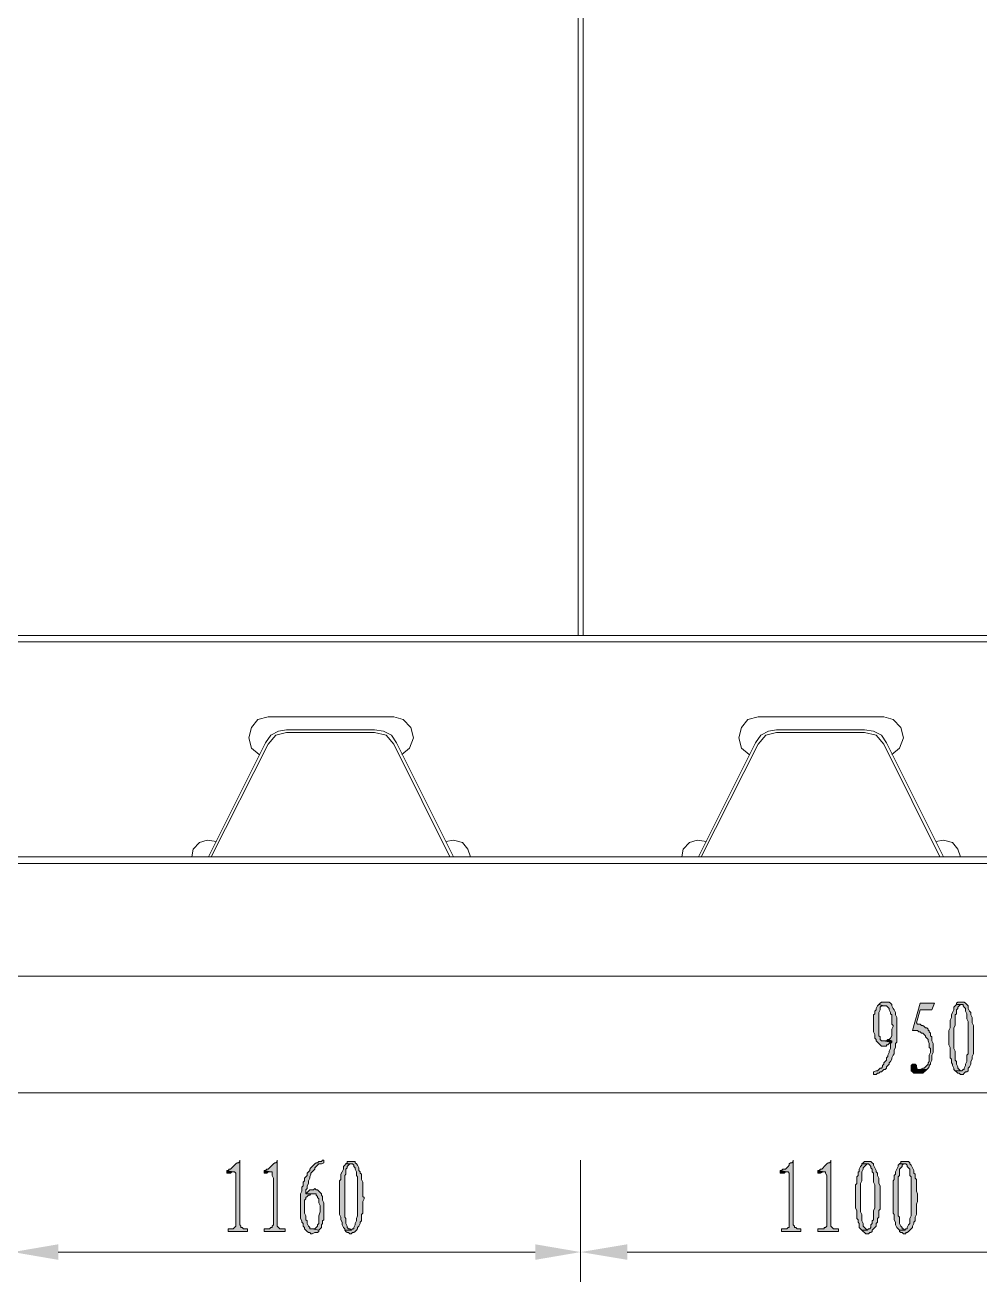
# Model space of a CAD drawing. Header units: millimetres. Extents: x 24 to 410, y 10 to 282.
# Drawn here: x 289.88 to 321.06, y 172.13 to 213.19 of the extents above; entities that cross this region are included whole.
import ezdxf

# ---------------------------------------------------------------- set-up
doc = ezdxf.new("R2010")
doc.units = ezdxf.units.MM

msp = doc.modelspace()

# ---------------------------------------------------------------- hatches: boundary and pattern name
h = msp.add_hatch(color=256)
h.dxf.hatch_style = 2
h.paths.add_polyline_path([(317.965667, 181.271333), (317.838667, 181.271333), (317.796333, 181.229), (317.754, 181.186667), (317.923333, 181.144333), (318.008, 181.144333), (318.050333, 181.102), (318.092667, 181.059667), (318.092667, 181.017333), (318.135, 180.932667), (318.135, 180.890333), (318.177333, 180.848), (318.177333, 180.551667), (318.219667, 180.509333), (318.219667, 180.467), (318.177333, 180.382333), (318.177333, 180.213), (318.177333, 180.170667), (318.135, 180.086), (318.092667, 180.043667), (318.050333, 180.043667), (318.177333, 180.001333), (318.177333, 179.959), (318.135, 179.916667), (318.135, 179.747333), (318.092667, 179.662667), (318.092667, 179.620333), (318.050333, 179.535667), (318.050333, 179.493333), (318.008, 179.451), (318.008, 179.366333), (317.965667, 179.324), (317.923333, 179.281667), (317.923333, 179.239333), (317.881, 179.197), (317.881, 179.154667), (317.838667, 179.112333), (317.796333, 179.112333), (317.754, 179.07), (317.711667, 179.027667), (317.669333, 179.027667), (317.584667, 178.985333), (317.584667, 178.900667), (317.669333, 178.900667), (317.711667, 178.943), (317.754, 178.943), (317.796333, 178.985333), (317.838667, 178.985333), (317.881, 179.027667), (317.923333, 179.07), (317.965667, 179.07), (318.008, 179.112333), (318.008, 179.154667), (318.050333, 179.197), (318.092667, 179.239333), (318.092667, 179.281667), (318.135, 179.324), (318.177333, 179.408667), (318.177333, 179.451), (318.219667, 179.535667), (318.262, 179.578), (318.262, 179.705), (318.304333, 179.789667), (318.304333, 179.916667), (318.346667, 179.959), (318.346667, 180.763333), (318.304333, 180.848), (318.304333, 180.932667), (318.262, 181.017333), (318.219667, 181.059667), (318.177333, 181.144333), (318.177333, 181.186667), (318.135, 181.229), (318.092667, 181.271333)])
h = msp.add_hatch(color=256)
h.dxf.hatch_style = 2
h.paths.add_polyline_path([(317.754, 181.186667), (317.711667, 181.144333), (317.669333, 181.059667), (317.669333, 181.017333), (317.627, 180.975), (317.627, 180.890333), (317.584667, 180.848), (317.584667, 180.297667), (317.627, 180.213), (317.627, 180.086), (317.669333, 180.043667), (317.669333, 180.001333), (317.711667, 179.959), (317.754, 179.916667), (317.796333, 179.874333), (317.838667, 179.832), (317.881, 179.832), (317.965667, 179.832), (318.008, 179.832), (318.008, 179.874333), (318.050333, 179.874333), (318.092667, 179.916667), (318.135, 179.959), (317.923333, 180.001333), (317.838667, 180.001333), (317.796333, 180.043667), (317.796333, 180.128333), (317.754, 180.170667), (317.754, 180.932667), (317.796333, 181.017333), (317.796333, 181.102), (317.838667, 181.144333), (317.923333, 181.144333)])
h = msp.add_hatch(color=256)
h.dxf.hatch_style = 2
h.paths.add_polyline_path([(319.574333, 181.229), (319.108667, 181.229), (318.854667, 180.34), (319.024, 180.34), (319.066333, 180.297667), (319.108667, 180.297667), (319.151, 180.255333), (319.193333, 180.255333), (319.235667, 180.213), (319.278, 180.170667), (319.278, 180.128333), (319.320333, 180.086), (319.362667, 180.043667), (319.362667, 180.001333), (319.405, 179.916667), (319.405, 179.789667), (319.447333, 179.747333), (319.447333, 179.620333), (319.405, 179.535667), (319.405, 179.408667), (319.405, 179.324), (319.362667, 179.281667), (319.362667, 179.239333), (319.320333, 179.197), (319.278, 179.154667), (319.235667, 179.112333), (319.193333, 179.112333), (319.108667, 179.07), (319.024, 179.07), (319.320333, 179.07), (319.362667, 179.112333), (319.405, 179.154667), (319.405, 179.197), (319.447333, 179.239333), (319.447333, 179.281667), (319.489667, 179.366333), (319.489667, 179.535667), (319.532, 179.620333), (319.532, 179.916667), (319.489667, 180.001333), (319.489667, 180.128333), (319.447333, 180.170667), (319.447333, 180.255333), (319.405, 180.297667), (319.405, 180.34), (319.362667, 180.34), (319.362667, 180.382333), (319.320333, 180.424667), (319.278, 180.424667), (319.235667, 180.467), (319.193333, 180.509333), (319.151, 180.509333), (319.108667, 180.551667), (319.024, 180.551667), (318.981667, 180.594), (319.108667, 181.017333), (319.489667, 181.017333)])
h = msp.add_hatch(color=256)
h.dxf.hatch_style = 2
h.paths.add_polyline_path([(320.294, 181.186667), (320.251667, 181.144333), (320.209333, 181.102), (320.209333, 181.017333), (320.167, 180.932667), (320.124667, 180.848), (320.124667, 180.763333), (320.082333, 180.678667), (320.082333, 180.424667), (320.04, 180.34), (320.04, 179.874333), (320.082333, 179.789667), (320.082333, 179.535667), (320.082333, 179.451), (320.124667, 179.408667), (320.124667, 179.281667), (320.167, 179.239333), (320.167, 179.197), (320.209333, 179.112333), (320.209333, 179.07), (320.251667, 179.027667), (320.421, 179.027667), (320.378667, 179.07), (320.336333, 179.112333), (320.336333, 179.154667), (320.294, 179.239333), (320.294, 179.324), (320.251667, 179.366333), (320.251667, 179.662667), (320.209333, 179.747333), (320.209333, 180.424667), (320.251667, 180.509333), (320.251667, 180.848), (320.294, 180.890333), (320.294, 181.017333), (320.336333, 181.059667), (320.336333, 181.102), (320.378667, 181.144333), (320.421, 181.186667), (320.463333, 181.186667)])
h = msp.add_hatch(color=256)
h.dxf.hatch_style = 2
h.paths.add_polyline_path([(320.463333, 181.271333), (320.336333, 181.271333), (320.294, 181.229), (320.294, 181.186667), (320.463333, 181.186667), (320.505667, 181.186667), (320.505667, 181.144333), (320.548, 181.102), (320.590333, 181.059667), (320.590333, 180.975), (320.632667, 180.890333), (320.632667, 180.721), (320.675, 180.636333), (320.675, 180.086), (320.675, 179.578), (320.632667, 179.535667), (320.632667, 179.324), (320.590333, 179.239333), (320.590333, 179.197), (320.548, 179.112333), (320.548, 179.07), (320.505667, 179.07), (320.463333, 179.027667), (320.251667, 179.027667), (320.294, 178.985333), (320.336333, 178.943), (320.378667, 178.943), (320.421, 178.900667), (320.505667, 178.900667), (320.548, 178.943), (320.590333, 178.985333), (320.632667, 178.985333), (320.675, 179.027667), (320.675, 179.112333), (320.717333, 179.154667), (320.759667, 179.239333), (320.759667, 179.324), (320.802, 179.408667), (320.802, 179.493333), (320.844333, 179.578), (320.844333, 180.509333), (320.802, 180.594), (320.802, 180.763333), (320.759667, 180.848), (320.759667, 180.932667), (320.717333, 180.975), (320.675, 181.059667), (320.675, 181.144333), (320.632667, 181.186667), (320.590333, 181.229), (320.548, 181.271333)])
h = msp.add_hatch(color=256)
h.dxf.hatch_style = 2
h.paths.add_polyline_path([(318.050333, 180.043667), (318.008, 180.001333), (317.923333, 180.001333), (318.135, 179.959), (318.177333, 180.001333)])
h = msp.add_hatch(color=256)
h.dxf.hatch_style = 2
h.paths.add_polyline_path([(318.897, 179.239333), (318.854667, 179.239333), (318.812333, 179.197), (318.812333, 179.027667), (318.854667, 178.985333), (318.897, 178.943), (319.193333, 178.943), (319.235667, 178.985333), (319.278, 179.027667), (319.320333, 179.07), (319.024, 179.07), (318.981667, 179.154667), (318.981667, 179.197), (318.939333, 179.239333)])
h = msp.add_hatch(color=256)
h.dxf.hatch_style = 2
h.paths.add_polyline_path([(296.883667, 176.106667), (296.883667, 176.064333), (296.841333, 176.022), (296.799, 176.022), (296.756667, 175.979667), (296.714333, 175.937333), (296.672, 175.895), (296.629667, 175.852667), (296.587333, 175.810333), (296.545, 175.810333), (296.502667, 175.768), (296.460333, 175.768), (296.672, 175.725667), (296.714333, 175.725667), (296.756667, 175.683333), (296.756667, 173.947667), (296.714333, 173.905333), (296.672, 173.863), (296.502667, 173.863), (296.502667, 173.778333), (297.137667, 173.778333), (297.137667, 173.863), (297.010667, 173.863), (296.968333, 173.905333), (296.926, 173.905333), (296.926, 173.947667), (296.883667, 173.99)])
h = msp.add_hatch(color=256)
h.dxf.hatch_style = 2
h.paths.add_polyline_path([(296.460333, 175.768), (296.460333, 175.683333), (296.545, 175.683333), (296.587333, 175.683333), (296.629667, 175.725667), (296.672, 175.725667)])
h = msp.add_hatch(color=256)
h.dxf.hatch_style = 2
h.paths.add_polyline_path([(298.111333, 176.106667), (298.111333, 176.064333), (298.069, 176.022), (298.026667, 176.022), (297.984333, 175.979667), (297.942, 175.937333), (297.899667, 175.895), (297.857333, 175.852667), (297.815, 175.810333), (297.772667, 175.810333), (297.730333, 175.768), (297.688, 175.768), (297.899667, 175.725667), (297.942, 175.725667), (297.942, 175.683333), (297.942, 175.598667), (297.984333, 175.514), (297.984333, 173.99), (297.942, 173.947667), (297.942, 173.905333), (297.899667, 173.905333), (297.857333, 173.863), (297.688, 173.863), (297.688, 173.778333), (298.365333, 173.778333), (298.365333, 173.863), (298.196, 173.863), (298.153667, 173.905333), (298.111333, 173.947667)])
h = msp.add_hatch(color=256)
h.dxf.hatch_style = 2
h.paths.add_polyline_path([(297.688, 175.768), (297.688, 175.683333), (297.730333, 175.683333), (297.772667, 175.683333), (297.815, 175.725667), (297.899667, 175.725667)])
h = msp.add_hatch(color=256)
h.dxf.hatch_style = 2
h.paths.add_polyline_path([(299.635333, 176.106667), (299.593, 176.106667), (299.550667, 176.064333), (299.466, 176.064333), (299.423667, 176.022), (299.381333, 176.022), (299.339, 175.979667), (299.296667, 175.937333), (299.254333, 175.895), (299.212, 175.852667), (299.169667, 175.810333), (299.169667, 175.768), (299.127333, 175.725667), (299.085, 175.683333), (299.085, 175.598667), (299.042667, 175.556333), (299.000333, 175.514), (299.000333, 175.429333), (298.958, 175.387), (298.958, 175.26), (298.915667, 175.217667), (298.915667, 175.090667), (298.873333, 175.006), (298.873333, 174.963667), (298.873333, 174.201667), (298.915667, 174.117), (298.915667, 174.074667), (298.958, 174.032333), (298.958, 173.947667), (299.000333, 173.905333), (299.000333, 173.863), (299.042667, 173.820667), (299.085, 173.778333), (299.127333, 173.736), (299.169667, 173.736), (299.212, 173.693667), (299.254333, 173.693667), (299.339, 173.736), (299.423667, 173.736), (299.466, 173.778333), (299.466, 173.820667), (299.254333, 173.863), (299.169667, 173.863), (299.169667, 173.905333), (299.127333, 173.947667), (299.085, 174.032333), (299.085, 174.117), (299.042667, 174.159333), (299.042667, 174.286333), (299.000333, 174.371), (299.000333, 174.794333), (299.042667, 174.836667), (299.042667, 174.879), (299.085, 174.921333), (299.127333, 174.963667), (299.169667, 174.963667), (299.212, 175.006), (299.339, 175.006), (299.042667, 175.006), (299.042667, 175.133), (299.085, 175.175333), (299.085, 175.26), (299.127333, 175.344667), (299.127333, 175.429333), (299.169667, 175.514), (299.169667, 175.556333), (299.212, 175.641), (299.212, 175.683333), (299.254333, 175.725667), (299.296667, 175.768), (299.339, 175.810333), (299.339, 175.852667), (299.381333, 175.895), (299.423667, 175.937333), (299.466, 175.979667), (299.550667, 175.979667), (299.635333, 176.022)])
h = msp.add_hatch(color=256)
h.dxf.hatch_style = 2
h.paths.add_polyline_path([(300.355, 175.979667), (300.312667, 175.937333), (300.270333, 175.895), (300.270333, 175.810333), (300.228, 175.725667), (300.185667, 175.641), (300.185667, 175.471667), (300.143333, 175.429333), (300.143333, 174.328667), (300.185667, 174.244), (300.185667, 174.159333), (300.228, 174.074667), (300.228, 173.99), (300.270333, 173.905333), (300.312667, 173.863), (300.312667, 173.820667), (300.524333, 173.820667), (300.482, 173.863), (300.439667, 173.863), (300.397333, 173.905333), (300.397333, 173.947667), (300.355, 174.032333), (300.355, 174.201667), (300.312667, 174.244), (300.312667, 175.598667), (300.355, 175.641), (300.355, 175.810333), (300.397333, 175.852667), (300.397333, 175.895), (300.439667, 175.937333), (300.482, 175.979667), (300.524333, 175.979667)])
h = msp.add_hatch(color=256)
h.dxf.hatch_style = 2
h.paths.add_polyline_path([(300.524333, 176.064333), (300.397333, 176.064333), (300.397333, 176.022), (300.355, 175.979667), (300.566667, 175.979667), (300.609, 175.937333), (300.609, 175.895), (300.651333, 175.852667), (300.651333, 175.810333), (300.693667, 175.725667), (300.693667, 175.598667), (300.736, 175.556333), (300.736, 174.879), (300.736, 174.286333), (300.693667, 174.201667), (300.693667, 174.117), (300.651333, 174.032333), (300.651333, 173.99), (300.609, 173.905333), (300.609, 173.863), (300.566667, 173.863), (300.524333, 173.820667), (300.312667, 173.820667), (300.355, 173.778333), (300.397333, 173.736), (300.439667, 173.736), (300.482, 173.693667), (300.524333, 173.693667), (300.566667, 173.736), (300.609, 173.736), (300.651333, 173.778333), (300.693667, 173.820667), (300.736, 173.863), (300.736, 173.905333), (300.778333, 173.947667), (300.820667, 174.032333), (300.820667, 174.074667), (300.863, 174.117), (300.863, 174.328667), (300.905333, 174.371), (300.905333, 174.752), (300.947667, 174.836667), (300.947667, 174.879), (300.905333, 174.921333), (300.905333, 175.387), (300.863, 175.471667), (300.863, 175.641), (300.820667, 175.683333), (300.820667, 175.725667), (300.778333, 175.768), (300.778333, 175.852667), (300.736, 175.937333), (300.693667, 175.979667), (300.651333, 176.022), (300.651333, 176.064333), (300.609, 176.064333)])
h = msp.add_hatch(color=256)
h.dxf.hatch_style = 2
h.paths.add_polyline_path([(314.96, 176.106667), (314.96, 176.064333), (314.917667, 176.022), (314.875333, 176.022), (314.833, 175.979667), (314.833, 175.937333), (314.790667, 175.895), (314.748333, 175.852667), (314.706, 175.810333), (314.621333, 175.810333), (314.579, 175.768), (314.536667, 175.768), (314.748333, 175.725667), (314.790667, 175.725667), (314.833, 175.683333), (314.833, 173.905333), (314.790667, 173.905333), (314.748333, 173.863), (314.579, 173.863), (314.579, 173.778333), (315.214, 173.778333), (315.214, 173.863), (315.087, 173.863), (315.044667, 173.905333), (315.002333, 173.905333), (315.002333, 173.947667), (314.96, 173.99)])
h = msp.add_hatch(color=256)
h.dxf.hatch_style = 2
h.paths.add_polyline_path([(314.536667, 175.768), (314.536667, 175.683333), (314.579, 175.683333), (314.663667, 175.683333), (314.706, 175.725667), (314.748333, 175.725667)])
h = msp.add_hatch(color=256)
h.dxf.hatch_style = 2
h.paths.add_polyline_path([(316.187667, 176.106667), (316.187667, 176.064333), (316.145333, 176.022), (316.103, 176.022), (316.060667, 175.979667), (316.018333, 175.937333), (315.976, 175.895), (315.933667, 175.852667), (315.891333, 175.810333), (315.849, 175.810333), (315.806667, 175.768), (315.764333, 175.768), (315.976, 175.725667), (316.018333, 175.725667), (316.018333, 175.683333), (316.060667, 175.598667), (316.060667, 173.947667), (316.018333, 173.905333), (315.976, 173.905333), (315.976, 173.863), (315.764333, 173.863), (315.764333, 173.778333), (316.441667, 173.778333), (316.441667, 173.863), (316.272333, 173.863), (316.23, 173.905333), (316.187667, 173.947667)])
h = msp.add_hatch(color=256)
h.dxf.hatch_style = 2
h.paths.add_polyline_path([(315.764333, 175.768), (315.764333, 175.683333), (315.806667, 175.683333), (315.849, 175.683333), (315.933667, 175.725667), (315.976, 175.725667)])
h = msp.add_hatch(color=256)
h.dxf.hatch_style = 2
h.paths.add_polyline_path([(317.203667, 175.979667), (317.203667, 175.937333), (317.161333, 175.895), (317.119, 175.810333), (317.119, 175.725667), (317.076667, 175.725667), (317.076667, 175.598667), (317.034333, 175.556333), (317.034333, 175.344667), (316.992, 175.302333), (316.992, 174.540333), (317.034333, 174.455667), (317.034333, 174.328667), (317.034333, 174.244), (317.034333, 174.201667), (317.076667, 174.159333), (317.076667, 174.074667), (317.119, 174.032333), (317.119, 173.905333), (317.161333, 173.863), (317.203667, 173.820667), (317.373, 173.820667), (317.330667, 173.863), (317.288333, 173.905333), (317.246, 173.947667), (317.246, 174.032333), (317.203667, 174.117), (317.203667, 174.328667), (317.161333, 174.413333), (317.161333, 175.344667), (317.203667, 175.429333), (317.203667, 175.725667), (317.246, 175.810333), (317.246, 175.852667), (317.288333, 175.895), (317.330667, 175.937333), (317.373, 175.979667)])
h = msp.add_hatch(color=256)
h.dxf.hatch_style = 2
h.paths.add_polyline_path([(317.373, 176.064333), (317.288333, 176.064333), (317.246, 176.022), (317.203667, 175.979667), (317.415333, 175.979667), (317.457667, 175.937333), (317.5, 175.895), (317.5, 175.852667), (317.542333, 175.810333), (317.542333, 175.725667), (317.584667, 175.683333), (317.584667, 175.387), (317.627, 175.302333), (317.627, 174.879), (317.627, 174.540333), (317.584667, 174.455667), (317.584667, 174.159333), (317.542333, 174.117), (317.542333, 174.032333), (317.5, 173.99), (317.5, 173.905333), (317.457667, 173.863), (317.415333, 173.863), (317.373, 173.820667), (317.203667, 173.820667), (317.246, 173.778333), (317.288333, 173.736), (317.330667, 173.693667), (317.415333, 173.693667), (317.457667, 173.736), (317.5, 173.736), (317.542333, 173.778333), (317.542333, 173.820667), (317.584667, 173.863), (317.627, 173.905333), (317.669333, 173.947667), (317.669333, 174.032333), (317.711667, 174.074667), (317.711667, 174.201667), (317.754, 174.244), (317.754, 174.455667), (317.796333, 174.498), (317.796333, 175.26), (317.754, 175.344667), (317.754, 175.514), (317.711667, 175.598667), (317.711667, 175.683333), (317.669333, 175.725667), (317.669333, 175.768), (317.627, 175.852667), (317.584667, 175.937333), (317.584667, 175.979667), (317.542333, 176.022), (317.5, 176.064333)])
h = msp.add_hatch(color=256)
h.dxf.hatch_style = 2
h.paths.add_polyline_path([(318.431333, 175.979667), (318.389, 175.937333), (318.389, 175.895), (318.346667, 175.810333), (318.304333, 175.725667), (318.304333, 175.641), (318.262, 175.598667), (318.262, 175.471667), (318.219667, 175.429333), (318.219667, 174.371), (318.262, 174.328667), (318.262, 174.244), (318.262, 174.159333), (318.304333, 174.074667), (318.304333, 173.99), (318.346667, 173.905333), (318.389, 173.863), (318.431333, 173.820667), (318.600667, 173.820667), (318.558333, 173.863), (318.516, 173.863), (318.516, 173.905333), (318.473667, 173.947667), (318.431333, 174.032333), (318.431333, 174.244), (318.389, 174.286333), (318.389, 175.556333), (318.431333, 175.598667), (318.431333, 175.810333), (318.473667, 175.852667), (318.516, 175.895), (318.516, 175.937333), (318.558333, 175.979667), (318.600667, 175.979667)])
h = msp.add_hatch(color=256)
h.dxf.hatch_style = 2
h.paths.add_polyline_path([(318.600667, 176.064333), (318.473667, 176.064333), (318.473667, 176.022), (318.431333, 175.979667), (318.643, 175.979667), (318.685333, 175.937333), (318.685333, 175.895), (318.727667, 175.852667), (318.77, 175.810333), (318.77, 175.598667), (318.812333, 175.556333), (318.812333, 174.879), (318.812333, 174.286333), (318.77, 174.201667), (318.77, 174.032333), (318.727667, 173.99), (318.685333, 173.905333), (318.685333, 173.863), (318.643, 173.863), (318.600667, 173.820667), (318.431333, 173.820667), (318.431333, 173.778333), (318.473667, 173.736), (318.516, 173.736), (318.558333, 173.693667), (318.643, 173.693667), (318.643, 173.736), (318.685333, 173.736), (318.727667, 173.778333), (318.77, 173.820667), (318.812333, 173.863), (318.854667, 173.905333), (318.854667, 173.947667), (318.897, 174.032333), (318.897, 174.074667), (318.939333, 174.117), (318.939333, 174.244), (318.981667, 174.328667), (318.981667, 174.667333), (319.024, 174.752), (319.024, 175.006), (318.981667, 175.090667), (318.981667, 175.471667), (318.939333, 175.514), (318.939333, 175.641), (318.897, 175.683333), (318.897, 175.768), (318.854667, 175.852667), (318.812333, 175.937333), (318.77, 175.979667), (318.77, 176.022), (318.727667, 176.064333)])
h = msp.add_hatch(color=256)
h.dxf.hatch_style = 2
h.paths.add_polyline_path([(299.339, 175.175333), (299.296667, 175.133), (299.169667, 175.133), (299.127333, 175.090667), (299.085, 175.048333), (299.042667, 175.006), (299.381333, 175.006), (299.381333, 174.963667), (299.423667, 174.921333), (299.423667, 174.879), (299.466, 174.836667), (299.466, 174.709667), (299.508333, 174.625), (299.508333, 174.413333), (299.466, 174.286333), (299.466, 174.074667), (299.466, 174.032333), (299.423667, 173.99), (299.423667, 173.947667), (299.381333, 173.905333), (299.339, 173.863), (299.254333, 173.863), (299.466, 173.820667), (299.508333, 173.863), (299.550667, 173.905333), (299.550667, 173.99), (299.593, 174.032333), (299.593, 174.117), (299.635333, 174.159333), (299.635333, 174.709667), (299.593, 174.794333), (299.593, 174.921333), (299.550667, 174.963667), (299.550667, 175.006), (299.508333, 175.048333), (299.466, 175.090667), (299.423667, 175.133), (299.381333, 175.133)])
h = msp.add_hatch(color=256)
h.dxf.hatch_style = 2
h.paths.add_polyline_path([(290.957, 173.355), (290.957, 172.847), (289.475333, 173.101)])
h = msp.add_hatch(color=256)
h.dxf.hatch_style = 2
h.paths.add_polyline_path([(306.535667, 173.355), (306.535667, 172.847), (308.017333, 173.101)])
h = msp.add_hatch(color=256)
h.dxf.hatch_style = 2
h.paths.add_polyline_path([(309.541333, 173.355), (309.541333, 172.847), (308.017333, 173.101)])

# ---------------------------------------------------------------- linework, layer by layer
at = {"lineweight": 0}
for points in [[(307.932667, 193.251667), (307.932667, 239.564333)], [(308.102, 193.251667), (308.102, 239.606667)], [(395.859, 193.251667), (244.432667, 193.251667)], [(395.859, 193.04), (244.432667, 193.04)], [(307.932667, 193.251667), (308.102, 193.251667)], [(297.815, 190.584667), (297.476333, 190.5), (297.264667, 190.246), (297.18, 189.907333), (297.264667, 189.568667), (297.518667, 189.357)], [(301.921333, 190.584667), (297.815, 190.584667)], [(302.175333, 189.357), (302.429333, 189.568667), (302.556333, 189.907333), (302.471667, 190.246), (302.217667, 190.5), (301.921333, 190.584667)], [(313.817, 190.584667), (313.478333, 190.5), (313.266667, 190.246), (313.182, 189.907333), (313.266667, 189.568667), (313.520667, 189.357)], [(317.923333, 190.584667), (313.817, 190.584667)], [(318.177333, 189.357), (318.431333, 189.568667), (318.558333, 189.907333), (318.473667, 190.246), (318.219667, 190.5), (317.923333, 190.584667)], [(301.286333, 190.161333), (298.407667, 190.161333), (298.153667, 190.119), (297.899667, 189.992), (297.730333, 189.738)], [(302.006, 189.738), (301.836667, 189.992), (301.582667, 190.119), (301.286333, 190.161333)], [(317.288333, 190.161333), (314.409667, 190.161333), (314.155667, 190.119), (313.901667, 189.992), (313.732333, 189.738)], [(318.008, 189.738), (317.838667, 189.992), (317.584667, 190.119), (317.288333, 190.161333)], [(297.730333, 189.738), (295.867667, 186.012667)], [(298.407667, 190.076667), (298.069, 189.992), (297.815, 189.695667)], [(301.286333, 190.076667), (298.407667, 190.076667)], [(301.921333, 189.695667), (301.667333, 189.992), (301.286333, 190.076667)], [(303.868667, 186.012667), (302.006, 189.738)], [(313.732333, 189.738), (311.869667, 186.012667)], [(314.409667, 190.076667), (314.071, 189.992), (313.817, 189.695667)], [(317.288333, 190.076667), (314.409667, 190.076667)], [(317.923333, 189.695667), (317.669333, 189.992), (317.288333, 190.076667)], [(319.870667, 186.012667), (318.008, 189.738)], [(297.815, 189.695667), (295.952333, 186.012667)], [(303.741667, 186.012667), (301.921333, 189.695667)], [(313.817, 189.695667), (311.954333, 186.012667)], [(319.743667, 186.012667), (317.923333, 189.695667)], [(296.121667, 186.520667), (295.825333, 186.563), (295.571333, 186.478333), (295.359667, 186.266667), (295.317333, 186.012667)], [(304.419, 186.012667), (304.334333, 186.266667), (304.165, 186.478333), (303.868667, 186.563), (303.614667, 186.520667)], [(312.123667, 186.520667), (311.827333, 186.563), (311.573333, 186.478333), (311.361667, 186.266667), (311.319333, 186.012667)], [(320.421, 186.012667), (320.336333, 186.266667), (320.167, 186.478333), (319.870667, 186.563), (319.616667, 186.520667)], [(145.415, 185.801), (395.859, 185.801)], [(145.457333, 186.012667), (395.859, 186.012667)], [(157.353, 182.118), (394.377333, 182.118)], [(394.377333, 178.308), (245.364, 178.308)], [(308.017333, 176.106667), (308.017333, 172.127333)], [(308.017333, 176.106667), (308.017333, 172.127333)], [(306.535667, 173.101), (290.957, 173.101)], [(324.104, 173.101), (309.541333, 173.101)]]:
    msp.add_lwpolyline(points, dxfattribs=at)
for points in [[(317.965667, 181.271333), (317.838667, 181.271333), (317.796333, 181.229), (317.754, 181.186667), (317.923333, 181.144333), (318.008, 181.144333), (318.050333, 181.102), (318.092667, 181.059667), (318.092667, 181.017333), (318.135, 180.932667), (318.135, 180.890333), (318.177333, 180.848), (318.177333, 180.551667), (318.219667, 180.509333), (318.219667, 180.467), (318.177333, 180.382333), (318.177333, 180.213), (318.177333, 180.170667), (318.135, 180.086), (318.092667, 180.043667), (318.050333, 180.043667), (318.177333, 180.001333), (318.177333, 179.959), (318.135, 179.916667), (318.135, 179.747333), (318.092667, 179.662667), (318.092667, 179.620333), (318.050333, 179.535667), (318.050333, 179.493333), (318.008, 179.451), (318.008, 179.366333), (317.965667, 179.324), (317.923333, 179.281667), (317.923333, 179.239333), (317.881, 179.197), (317.881, 179.154667), (317.838667, 179.112333), (317.796333, 179.112333), (317.754, 179.07), (317.711667, 179.027667), (317.669333, 179.027667), (317.584667, 178.985333), (317.584667, 178.900667), (317.669333, 178.900667), (317.711667, 178.943), (317.754, 178.943), (317.796333, 178.985333), (317.838667, 178.985333), (317.881, 179.027667), (317.923333, 179.07), (317.965667, 179.07), (318.008, 179.112333), (318.008, 179.154667), (318.050333, 179.197), (318.092667, 179.239333), (318.092667, 179.281667), (318.135, 179.324), (318.177333, 179.408667), (318.177333, 179.451), (318.219667, 179.535667), (318.262, 179.578), (318.262, 179.705), (318.304333, 179.789667), (318.304333, 179.916667), (318.346667, 179.959), (318.346667, 180.763333), (318.304333, 180.848), (318.304333, 180.932667), (318.262, 181.017333), (318.219667, 181.059667), (318.177333, 181.144333), (318.177333, 181.186667), (318.135, 181.229), (318.092667, 181.271333)], [(317.754, 181.186667), (317.711667, 181.144333), (317.669333, 181.059667), (317.669333, 181.017333), (317.627, 180.975), (317.627, 180.890333), (317.584667, 180.848), (317.584667, 180.297667), (317.627, 180.213), (317.627, 180.086), (317.669333, 180.043667), (317.669333, 180.001333), (317.711667, 179.959), (317.754, 179.916667), (317.796333, 179.874333), (317.838667, 179.832), (317.881, 179.832), (317.965667, 179.832), (318.008, 179.832), (318.008, 179.874333), (318.050333, 179.874333), (318.092667, 179.916667), (318.135, 179.959), (317.923333, 180.001333), (317.838667, 180.001333), (317.796333, 180.043667), (317.796333, 180.128333), (317.754, 180.170667), (317.754, 180.932667), (317.796333, 181.017333), (317.796333, 181.102), (317.838667, 181.144333), (317.923333, 181.144333)], [(319.574333, 181.229), (319.108667, 181.229), (318.854667, 180.34), (319.024, 180.34), (319.066333, 180.297667), (319.108667, 180.297667), (319.151, 180.255333), (319.193333, 180.255333), (319.235667, 180.213), (319.278, 180.170667), (319.278, 180.128333), (319.320333, 180.086), (319.362667, 180.043667), (319.362667, 180.001333), (319.405, 179.916667), (319.405, 179.789667), (319.447333, 179.747333), (319.447333, 179.620333), (319.405, 179.535667), (319.405, 179.408667), (319.405, 179.324), (319.362667, 179.281667), (319.362667, 179.239333), (319.320333, 179.197), (319.278, 179.154667), (319.235667, 179.112333), (319.193333, 179.112333), (319.108667, 179.07), (319.024, 179.07), (319.320333, 179.07), (319.362667, 179.112333), (319.405, 179.154667), (319.405, 179.197), (319.447333, 179.239333), (319.447333, 179.281667), (319.489667, 179.366333), (319.489667, 179.535667), (319.532, 179.620333), (319.532, 179.916667), (319.489667, 180.001333), (319.489667, 180.128333), (319.447333, 180.170667), (319.447333, 180.255333), (319.405, 180.297667), (319.405, 180.34), (319.362667, 180.34), (319.362667, 180.382333), (319.320333, 180.424667), (319.278, 180.424667), (319.235667, 180.467), (319.193333, 180.509333), (319.151, 180.509333), (319.108667, 180.551667), (319.024, 180.551667), (318.981667, 180.594), (319.108667, 181.017333), (319.489667, 181.017333)], [(320.294, 181.186667), (320.251667, 181.144333), (320.209333, 181.102), (320.209333, 181.017333), (320.167, 180.932667), (320.124667, 180.848), (320.124667, 180.763333), (320.082333, 180.678667), (320.082333, 180.424667), (320.04, 180.34), (320.04, 179.874333), (320.082333, 179.789667), (320.082333, 179.535667), (320.082333, 179.451), (320.124667, 179.408667), (320.124667, 179.281667), (320.167, 179.239333), (320.167, 179.197), (320.209333, 179.112333), (320.209333, 179.07), (320.251667, 179.027667), (320.421, 179.027667), (320.378667, 179.07), (320.336333, 179.112333), (320.336333, 179.154667), (320.294, 179.239333), (320.294, 179.324), (320.251667, 179.366333), (320.251667, 179.662667), (320.209333, 179.747333), (320.209333, 180.424667), (320.251667, 180.509333), (320.251667, 180.848), (320.294, 180.890333), (320.294, 181.017333), (320.336333, 181.059667), (320.336333, 181.102), (320.378667, 181.144333), (320.421, 181.186667), (320.463333, 181.186667)], [(320.463333, 181.271333), (320.336333, 181.271333), (320.294, 181.229), (320.294, 181.186667), (320.463333, 181.186667), (320.505667, 181.186667), (320.505667, 181.144333), (320.548, 181.102), (320.590333, 181.059667), (320.590333, 180.975), (320.632667, 180.890333), (320.632667, 180.721), (320.675, 180.636333), (320.675, 180.086), (320.675, 179.578), (320.632667, 179.535667), (320.632667, 179.324), (320.590333, 179.239333), (320.590333, 179.197), (320.548, 179.112333), (320.548, 179.07), (320.505667, 179.07), (320.463333, 179.027667), (320.251667, 179.027667), (320.294, 178.985333), (320.336333, 178.943), (320.378667, 178.943), (320.421, 178.900667), (320.505667, 178.900667), (320.548, 178.943), (320.590333, 178.985333), (320.632667, 178.985333), (320.675, 179.027667), (320.675, 179.112333), (320.717333, 179.154667), (320.759667, 179.239333), (320.759667, 179.324), (320.802, 179.408667), (320.802, 179.493333), (320.844333, 179.578), (320.844333, 180.509333), (320.802, 180.594), (320.802, 180.763333), (320.759667, 180.848), (320.759667, 180.932667), (320.717333, 180.975), (320.675, 181.059667), (320.675, 181.144333), (320.632667, 181.186667), (320.590333, 181.229), (320.548, 181.271333)], [(318.050333, 180.043667), (318.008, 180.001333), (317.923333, 180.001333), (318.135, 179.959), (318.177333, 180.001333)], [(318.897, 179.239333), (318.854667, 179.239333), (318.812333, 179.197), (318.812333, 179.027667), (318.854667, 178.985333), (318.897, 178.943), (319.193333, 178.943), (319.235667, 178.985333), (319.278, 179.027667), (319.320333, 179.07), (319.024, 179.07), (318.981667, 179.154667), (318.981667, 179.197), (318.939333, 179.239333)], [(296.883667, 176.106667), (296.883667, 176.064333), (296.841333, 176.022), (296.799, 176.022), (296.756667, 175.979667), (296.714333, 175.937333), (296.672, 175.895), (296.629667, 175.852667), (296.587333, 175.810333), (296.545, 175.810333), (296.502667, 175.768), (296.460333, 175.768), (296.672, 175.725667), (296.714333, 175.725667), (296.756667, 175.683333), (296.756667, 173.947667), (296.714333, 173.905333), (296.672, 173.863), (296.502667, 173.863), (296.502667, 173.778333), (297.137667, 173.778333), (297.137667, 173.863), (297.010667, 173.863), (296.968333, 173.905333), (296.926, 173.905333), (296.926, 173.947667), (296.883667, 173.99)], [(296.460333, 175.768), (296.460333, 175.683333), (296.545, 175.683333), (296.587333, 175.683333), (296.629667, 175.725667), (296.672, 175.725667)], [(298.111333, 176.106667), (298.111333, 176.064333), (298.069, 176.022), (298.026667, 176.022), (297.984333, 175.979667), (297.942, 175.937333), (297.899667, 175.895), (297.857333, 175.852667), (297.815, 175.810333), (297.772667, 175.810333), (297.730333, 175.768), (297.688, 175.768), (297.899667, 175.725667), (297.942, 175.725667), (297.942, 175.683333), (297.942, 175.598667), (297.984333, 175.514), (297.984333, 173.99), (297.942, 173.947667), (297.942, 173.905333), (297.899667, 173.905333), (297.857333, 173.863), (297.688, 173.863), (297.688, 173.778333), (298.365333, 173.778333), (298.365333, 173.863), (298.196, 173.863), (298.153667, 173.905333), (298.111333, 173.947667)], [(297.688, 175.768), (297.688, 175.683333), (297.730333, 175.683333), (297.772667, 175.683333), (297.815, 175.725667), (297.899667, 175.725667)], [(299.635333, 176.106667), (299.593, 176.106667), (299.550667, 176.064333), (299.466, 176.064333), (299.423667, 176.022), (299.381333, 176.022), (299.339, 175.979667), (299.296667, 175.937333), (299.254333, 175.895), (299.212, 175.852667), (299.169667, 175.810333), (299.169667, 175.768), (299.127333, 175.725667), (299.085, 175.683333), (299.085, 175.598667), (299.042667, 175.556333), (299.000333, 175.514), (299.000333, 175.429333), (298.958, 175.387), (298.958, 175.26), (298.915667, 175.217667), (298.915667, 175.090667), (298.873333, 175.006), (298.873333, 174.963667), (298.873333, 174.201667), (298.915667, 174.117), (298.915667, 174.074667), (298.958, 174.032333), (298.958, 173.947667), (299.000333, 173.905333), (299.000333, 173.863), (299.042667, 173.820667), (299.085, 173.778333), (299.127333, 173.736), (299.169667, 173.736), (299.212, 173.693667), (299.254333, 173.693667), (299.339, 173.736), (299.423667, 173.736), (299.466, 173.778333), (299.466, 173.820667), (299.254333, 173.863), (299.169667, 173.863), (299.169667, 173.905333), (299.127333, 173.947667), (299.085, 174.032333), (299.085, 174.117), (299.042667, 174.159333), (299.042667, 174.286333), (299.000333, 174.371), (299.000333, 174.794333), (299.042667, 174.836667), (299.042667, 174.879), (299.085, 174.921333), (299.127333, 174.963667), (299.169667, 174.963667), (299.212, 175.006), (299.339, 175.006), (299.042667, 175.006), (299.042667, 175.133), (299.085, 175.175333), (299.085, 175.26), (299.127333, 175.344667), (299.127333, 175.429333), (299.169667, 175.514), (299.169667, 175.556333), (299.212, 175.641), (299.212, 175.683333), (299.254333, 175.725667), (299.296667, 175.768), (299.339, 175.810333), (299.339, 175.852667), (299.381333, 175.895), (299.423667, 175.937333), (299.466, 175.979667), (299.550667, 175.979667), (299.635333, 176.022)], [(300.355, 175.979667), (300.312667, 175.937333), (300.270333, 175.895), (300.270333, 175.810333), (300.228, 175.725667), (300.185667, 175.641), (300.185667, 175.471667), (300.143333, 175.429333), (300.143333, 174.328667), (300.185667, 174.244), (300.185667, 174.159333), (300.228, 174.074667), (300.228, 173.99), (300.270333, 173.905333), (300.312667, 173.863), (300.312667, 173.820667), (300.524333, 173.820667), (300.482, 173.863), (300.439667, 173.863), (300.397333, 173.905333), (300.397333, 173.947667), (300.355, 174.032333), (300.355, 174.201667), (300.312667, 174.244), (300.312667, 175.598667), (300.355, 175.641), (300.355, 175.810333), (300.397333, 175.852667), (300.397333, 175.895), (300.439667, 175.937333), (300.482, 175.979667), (300.524333, 175.979667)], [(300.524333, 176.064333), (300.397333, 176.064333), (300.397333, 176.022), (300.355, 175.979667), (300.566667, 175.979667), (300.609, 175.937333), (300.609, 175.895), (300.651333, 175.852667), (300.651333, 175.810333), (300.693667, 175.725667), (300.693667, 175.598667), (300.736, 175.556333), (300.736, 174.879), (300.736, 174.286333), (300.693667, 174.201667), (300.693667, 174.117), (300.651333, 174.032333), (300.651333, 173.99), (300.609, 173.905333), (300.609, 173.863), (300.566667, 173.863), (300.524333, 173.820667), (300.312667, 173.820667), (300.355, 173.778333), (300.397333, 173.736), (300.439667, 173.736), (300.482, 173.693667), (300.524333, 173.693667), (300.566667, 173.736), (300.609, 173.736), (300.651333, 173.778333), (300.693667, 173.820667), (300.736, 173.863), (300.736, 173.905333), (300.778333, 173.947667), (300.820667, 174.032333), (300.820667, 174.074667), (300.863, 174.117), (300.863, 174.328667), (300.905333, 174.371), (300.905333, 174.752), (300.947667, 174.836667), (300.947667, 174.879), (300.905333, 174.921333), (300.905333, 175.387), (300.863, 175.471667), (300.863, 175.641), (300.820667, 175.683333), (300.820667, 175.725667), (300.778333, 175.768), (300.778333, 175.852667), (300.736, 175.937333), (300.693667, 175.979667), (300.651333, 176.022), (300.651333, 176.064333), (300.609, 176.064333)], [(314.96, 176.106667), (314.96, 176.064333), (314.917667, 176.022), (314.875333, 176.022), (314.833, 175.979667), (314.833, 175.937333), (314.790667, 175.895), (314.748333, 175.852667), (314.706, 175.810333), (314.621333, 175.810333), (314.579, 175.768), (314.536667, 175.768), (314.748333, 175.725667), (314.790667, 175.725667), (314.833, 175.683333), (314.833, 173.905333), (314.790667, 173.905333), (314.748333, 173.863), (314.579, 173.863), (314.579, 173.778333), (315.214, 173.778333), (315.214, 173.863), (315.087, 173.863), (315.044667, 173.905333), (315.002333, 173.905333), (315.002333, 173.947667), (314.96, 173.99)], [(314.536667, 175.768), (314.536667, 175.683333), (314.579, 175.683333), (314.663667, 175.683333), (314.706, 175.725667), (314.748333, 175.725667)], [(316.187667, 176.106667), (316.187667, 176.064333), (316.145333, 176.022), (316.103, 176.022), (316.060667, 175.979667), (316.018333, 175.937333), (315.976, 175.895), (315.933667, 175.852667), (315.891333, 175.810333), (315.849, 175.810333), (315.806667, 175.768), (315.764333, 175.768), (315.976, 175.725667), (316.018333, 175.725667), (316.018333, 175.683333), (316.060667, 175.598667), (316.060667, 173.947667), (316.018333, 173.905333), (315.976, 173.905333), (315.976, 173.863), (315.764333, 173.863), (315.764333, 173.778333), (316.441667, 173.778333), (316.441667, 173.863), (316.272333, 173.863), (316.23, 173.905333), (316.187667, 173.947667)], [(315.764333, 175.768), (315.764333, 175.683333), (315.806667, 175.683333), (315.849, 175.683333), (315.933667, 175.725667), (315.976, 175.725667)], [(317.203667, 175.979667), (317.203667, 175.937333), (317.161333, 175.895), (317.119, 175.810333), (317.119, 175.725667), (317.076667, 175.725667), (317.076667, 175.598667), (317.034333, 175.556333), (317.034333, 175.344667), (316.992, 175.302333), (316.992, 174.540333), (317.034333, 174.455667), (317.034333, 174.328667), (317.034333, 174.244), (317.034333, 174.201667), (317.076667, 174.159333), (317.076667, 174.074667), (317.119, 174.032333), (317.119, 173.905333), (317.161333, 173.863), (317.203667, 173.820667), (317.373, 173.820667), (317.330667, 173.863), (317.288333, 173.905333), (317.246, 173.947667), (317.246, 174.032333), (317.203667, 174.117), (317.203667, 174.328667), (317.161333, 174.413333), (317.161333, 175.344667), (317.203667, 175.429333), (317.203667, 175.725667), (317.246, 175.810333), (317.246, 175.852667), (317.288333, 175.895), (317.330667, 175.937333), (317.373, 175.979667)], [(317.373, 176.064333), (317.288333, 176.064333), (317.246, 176.022), (317.203667, 175.979667), (317.415333, 175.979667), (317.457667, 175.937333), (317.5, 175.895), (317.5, 175.852667), (317.542333, 175.810333), (317.542333, 175.725667), (317.584667, 175.683333), (317.584667, 175.387), (317.627, 175.302333), (317.627, 174.879), (317.627, 174.540333), (317.584667, 174.455667), (317.584667, 174.159333), (317.542333, 174.117), (317.542333, 174.032333), (317.5, 173.99), (317.5, 173.905333), (317.457667, 173.863), (317.415333, 173.863), (317.373, 173.820667), (317.203667, 173.820667), (317.246, 173.778333), (317.288333, 173.736), (317.330667, 173.693667), (317.415333, 173.693667), (317.457667, 173.736), (317.5, 173.736), (317.542333, 173.778333), (317.542333, 173.820667), (317.584667, 173.863), (317.627, 173.905333), (317.669333, 173.947667), (317.669333, 174.032333), (317.711667, 174.074667), (317.711667, 174.201667), (317.754, 174.244), (317.754, 174.455667), (317.796333, 174.498), (317.796333, 175.26), (317.754, 175.344667), (317.754, 175.514), (317.711667, 175.598667), (317.711667, 175.683333), (317.669333, 175.725667), (317.669333, 175.768), (317.627, 175.852667), (317.584667, 175.937333), (317.584667, 175.979667), (317.542333, 176.022), (317.5, 176.064333)], [(318.431333, 175.979667), (318.389, 175.937333), (318.389, 175.895), (318.346667, 175.810333), (318.304333, 175.725667), (318.304333, 175.641), (318.262, 175.598667), (318.262, 175.471667), (318.219667, 175.429333), (318.219667, 174.371), (318.262, 174.328667), (318.262, 174.244), (318.262, 174.159333), (318.304333, 174.074667), (318.304333, 173.99), (318.346667, 173.905333), (318.389, 173.863), (318.431333, 173.820667), (318.600667, 173.820667), (318.558333, 173.863), (318.516, 173.863), (318.516, 173.905333), (318.473667, 173.947667), (318.431333, 174.032333), (318.431333, 174.244), (318.389, 174.286333), (318.389, 175.556333), (318.431333, 175.598667), (318.431333, 175.810333), (318.473667, 175.852667), (318.516, 175.895), (318.516, 175.937333), (318.558333, 175.979667), (318.600667, 175.979667)], [(318.600667, 176.064333), (318.473667, 176.064333), (318.473667, 176.022), (318.431333, 175.979667), (318.643, 175.979667), (318.685333, 175.937333), (318.685333, 175.895), (318.727667, 175.852667), (318.77, 175.810333), (318.77, 175.598667), (318.812333, 175.556333), (318.812333, 174.879), (318.812333, 174.286333), (318.77, 174.201667), (318.77, 174.032333), (318.727667, 173.99), (318.685333, 173.905333), (318.685333, 173.863), (318.643, 173.863), (318.600667, 173.820667), (318.431333, 173.820667), (318.431333, 173.778333), (318.473667, 173.736), (318.516, 173.736), (318.558333, 173.693667), (318.643, 173.693667), (318.643, 173.736), (318.685333, 173.736), (318.727667, 173.778333), (318.77, 173.820667), (318.812333, 173.863), (318.854667, 173.905333), (318.854667, 173.947667), (318.897, 174.032333), (318.897, 174.074667), (318.939333, 174.117), (318.939333, 174.244), (318.981667, 174.328667), (318.981667, 174.667333), (319.024, 174.752), (319.024, 175.006), (318.981667, 175.090667), (318.981667, 175.471667), (318.939333, 175.514), (318.939333, 175.641), (318.897, 175.683333), (318.897, 175.768), (318.854667, 175.852667), (318.812333, 175.937333), (318.77, 175.979667), (318.77, 176.022), (318.727667, 176.064333)], [(299.339, 175.175333), (299.296667, 175.133), (299.169667, 175.133), (299.127333, 175.090667), (299.085, 175.048333), (299.042667, 175.006), (299.381333, 175.006), (299.381333, 174.963667), (299.423667, 174.921333), (299.423667, 174.879), (299.466, 174.836667), (299.466, 174.709667), (299.508333, 174.625), (299.508333, 174.413333), (299.466, 174.286333), (299.466, 174.074667), (299.466, 174.032333), (299.423667, 173.99), (299.423667, 173.947667), (299.381333, 173.905333), (299.339, 173.863), (299.254333, 173.863), (299.466, 173.820667), (299.508333, 173.863), (299.550667, 173.905333), (299.550667, 173.99), (299.593, 174.032333), (299.593, 174.117), (299.635333, 174.159333), (299.635333, 174.709667), (299.593, 174.794333), (299.593, 174.921333), (299.550667, 174.963667), (299.550667, 175.006), (299.508333, 175.048333), (299.466, 175.090667), (299.423667, 175.133), (299.381333, 175.133)]]:
    msp.add_lwpolyline(points, close=True, dxfattribs=at)

doc.saveas('drawing.dxf')
